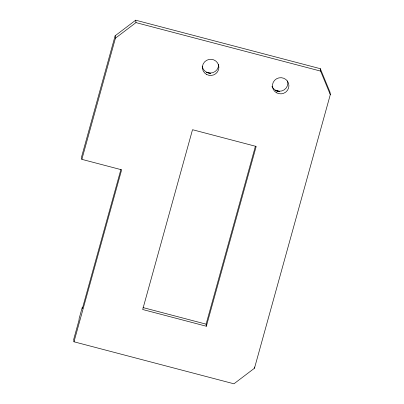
<?xml version="1.0" encoding="UTF-8"?>
<svg xmlns="http://www.w3.org/2000/svg" width="404" height="404" viewBox="0 0 404 404"><rect width="100%" height="100%" fill="white"/><g stroke="black" fill="none" stroke-linecap="round" stroke-linejoin="round"><path stroke-width="0.61" d="M115.15 35.774L81.573 156.944L81.855 159.353L121.644 169.801L73.983 341.789L233.941 383.8L254.475 368.226L330.3 94.617L330.017 92.208L320.311 68.69L135.688 20.2L115.15 35.774L115.433 38.183L81.855 159.353M120.892 169.534L82.401 308.429L82.27 307.308L79.022 319.034L79.113 319.837L73.7 339.38L73.983 341.789M206.353 326.235L256.181 146.435L192.516 129.709L142.688 309.514L206.353 326.235L206.106 324.149L255.429 146.167M275.619 90.647L279.184 91.622L279.31 91.243A8.252 8.09 -6.7 0 0 287.547 80.982M202.202 66.19A8.252 8.09 -6.7 0 0 208.111 72.765L209.843 73.407L210.075 73.058A8.252 8.09 -6.7 0 0 218.579 64.241M115.433 38.183L135.971 22.609L320.599 71.099L330.3 94.617M275.887 90.738L275.513 90.203L277.619 91.279L279.31 91.243L275.513 90.203A8.252 8.09 -6.7 0 1 271.958 86.249M208.111 72.765L210.075 73.058M209.843 73.407L210.12 73.462M279.184 91.622L279.462 91.678M206.287 72.291L210.54 73.407M275.523 90.471L279.159 91.425M143.046 307.585L206.106 324.149M277.346 90.95L277.619 91.279M320.311 68.69L320.599 71.099M254.333 367.024L254.475 368.226M135.688 20.2L135.971 22.609M206.489 74.392A8.252 8.09 -6.7 0 0 218.892 67.377A8.252 8.09 -6.7 0 0 206.545 60.373A8.252 8.09 -6.7 0 0 206.489 74.392M276.523 92.784A8.252 8.09 -6.7 0 0 288.921 85.769A8.252 8.09 -6.7 0 0 276.578 78.77A8.252 8.09 -6.7 0 0 276.523 92.784"/></g></svg>
